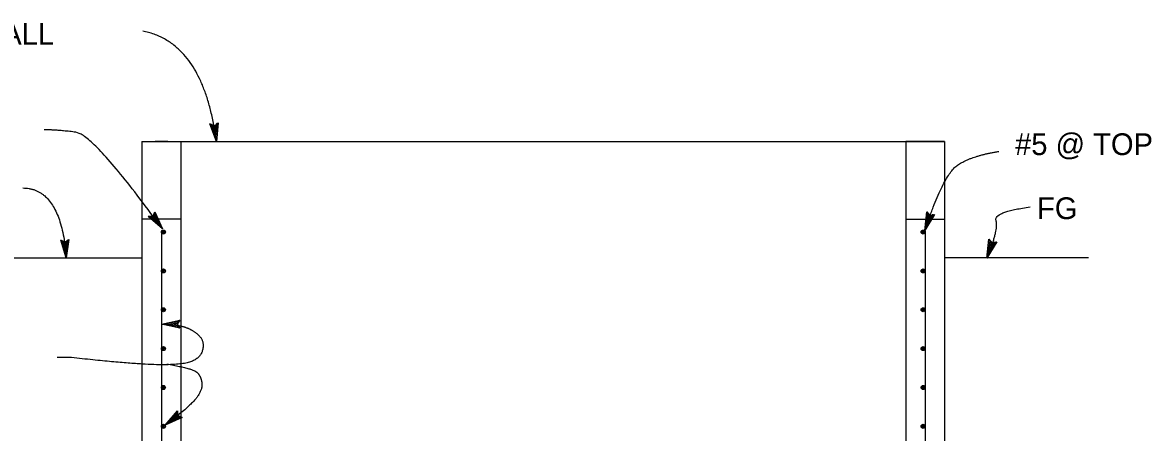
# Model space of a CAD drawing. Extents: x -893 to 867, y -474 to 712.
# Drawn here: x -704.4 to -341.1, y 28.5 to 160.4 of the extents above; entities that cross this region are included whole.
import ezdxf

# ---------------------------------------------------------------- set-up
doc = ezdxf.new("R2010")
doc.units = 0
doc.layers.add('df_DETAIL', color=7, linetype='Continuous')
doc.layers.add('df_DETAIL-anno', color=7, linetype='Continuous')

msp = doc.modelspace()

# ---------------------------------------------------------------- linework, layer by layer
at = {"layer": 'df_DETAIL'}
for p, q in [((-665.95, 122.15), (-665.95, -196.54)), ((-665.95, 122.15), (-407.67, 122.15)), ((-661.75, 122.15), (-657.66, 122.15)), ((-657.66, 122.15), (-661.75, 122.15)), ((-657.66, 122.15), (-661.75, 122.15)), ((-653.46, 122.15), (-653.46, -31.98)), ((-407.67, 122.15), (-420.17, 122.15)), ((-420.17, 122.15), (-420.17, -165.95)), ((-415.97, 122.15), (-411.87, 122.15)), ((-407.67, 122.15), (-407.67, -196.54)), ((-653.46, 97.16), (-665.95, 97.16)), ((-420.17, 97.16), (-407.67, 97.16)), ((-659.71, 92.99), (-659.71, -183.77)), ((-659.06, 93.64), (-659.06, 93.48)), ((-414.58, 93.64), (-414.58, 93.48)), ((-413.92, 92.99), (-413.92, -183.77)), ((-712.2, 84.66), (-665.95, 84.66)), ((-361.42, 84.66), (-407.67, 84.66)), ((-659.06, 81.14), (-659.06, 80.98)), ((-414.58, 81.14), (-414.58, 80.98)), ((-659.06, 68.65), (-659.06, 68.48)), ((-414.58, 68.65), (-414.58, 68.48)), ((-659.06, 56.15), (-659.06, 55.98)), ((-414.58, 56.15), (-414.58, 55.98)), ((-659.06, 43.65), (-659.06, 43.48)), ((-414.58, 43.65), (-414.58, 43.48)), ((-659.06, 31.15), (-659.06, 30.99)), ((-414.58, 31.15), (-414.58, 30.99))]:
    msp.add_line(p, q, dxfattribs=at)
for centre, radius in [((-659.06, 92.99), 0.651), ((-659.06, 92.99), 0.484), ((-659.06, 92.99), 0.242), ((-414.58, 92.99), 0.651), ((-414.58, 92.99), 0.484), ((-414.58, 92.99), 0.242), ((-659.06, 80.49), 0.651), ((-659.06, 80.49), 0.484), ((-659.06, 80.49), 0.242), ((-414.58, 80.49), 0.651), ((-414.58, 80.49), 0.484), ((-414.58, 80.49), 0.242), ((-659.06, 68), 0.651), ((-659.06, 68), 0.484), ((-659.06, 68), 0.242), ((-414.58, 68), 0.651), ((-414.58, 68), 0.484), ((-414.58, 68), 0.242), ((-659.06, 55.5), 0.651), ((-659.06, 55.5), 0.484), ((-659.06, 55.5), 0.242), ((-414.58, 55.5), 0.651), ((-414.58, 55.5), 0.484), ((-414.58, 55.5), 0.242), ((-659.06, 43), 0.651), ((-414.58, 43), 0.651), ((-659.06, 43), 0.484), ((-659.06, 43), 0.242), ((-414.58, 43), 0.484), ((-414.58, 43), 0.242), ((-659.06, 30.5), 0.651), ((-659.06, 30.5), 0.484), ((-659.06, 30.5), 0.242), ((-414.58, 30.5), 0.651), ((-414.58, 30.5), 0.484), ((-414.58, 30.5), 0.242)]:
    msp.add_circle(centre, radius, dxfattribs=at)
at = {"layer": 'df_DETAIL-anno'}
msp.add_line((-688.65, 52.62), (-693.27, 52.62), dxfattribs=at)
for points in [[(-641.45, 128.18), (-642.01, 122.15), (-644.06, 127.84), (-643.69, 127.68), (-642.19, 123.51), (-641.78, 127.92), (-642.09, 127.67), (-642.35, 124.85), (-643.32, 127.51), (-642.94, 127.35), (-642.53, 126.2), (-642.41, 127.42), (-642.66, 127.23), (-644.06, 127.84), (-642.66, 127.23)], [(-661.78, 99.56), (-659.37, 94.02), (-663.91, 98.02), (-663.5, 98.05), (-660.18, 95.12), (-661.94, 99.19), (-662.1, 98.82), (-660.97, 96.21), (-663.09, 98.09), (-662.69, 98.12), (-661.77, 97.31), (-662.26, 98.44), (-662.38, 98.15), (-663.91, 98.02), (-662.38, 98.15)], [(-410.9, 98.67), (-414.06, 93.51), (-413.39, 99.52), (-413.13, 99.21), (-413.62, 94.81), (-411.3, 98.59), (-411.7, 98.5), (-413.18, 96.08), (-412.87, 98.9), (-412.6, 98.59), (-412.74, 97.37), (-412.1, 98.42), (-412.41, 98.35), (-413.39, 99.52), (-412.41, 98.35)], [(-689.43, 90.65), (-690.29, 84.66), (-692.05, 90.44), (-691.69, 90.26), (-690.4, 86.02), (-689.76, 90.41), (-690.1, 90.18), (-690.5, 87.37), (-691.32, 90.08), (-690.96, 89.9), (-690.6, 88.72), (-690.43, 89.94), (-690.69, 89.76), (-692.05, 90.44), (-690.69, 89.76)], [(-689.43, 90.65), (-690.29, 84.66), (-692.05, 90.44), (-691.69, 90.26), (-690.4, 86.02), (-689.76, 90.41), (-690.1, 90.18), (-690.5, 87.37), (-691.32, 90.08), (-690.96, 89.9), (-690.6, 88.72), (-690.43, 89.94), (-690.69, 89.76), (-692.05, 90.44), (-690.69, 89.76)], [(-390.92, 89.82), (-394.08, 84.65), (-393.41, 90.67), (-393.15, 90.35), (-393.64, 85.95), (-391.32, 89.73), (-391.72, 89.65), (-393.2, 87.23), (-392.89, 90.04), (-392.62, 89.73), (-392.76, 88.51), (-392.12, 89.56), (-392.43, 89.5), (-393.41, 90.67), (-392.43, 89.5)], [(-653.8, 62.03), (-659.7, 63.35), (-653.8, 64.66), (-654.01, 64.31), (-658.33, 63.35), (-654.01, 62.38), (-654.21, 62.73), (-656.98, 63.34), (-654.22, 63.96), (-654.43, 63.61), (-655.62, 63.34), (-654.42, 63.08), (-654.59, 63.35), (-653.8, 64.66), (-654.59, 63.35)], [(-652.96, 33.37), (-658.45, 30.84), (-654.55, 35.46), (-654.51, 35.05), (-657.37, 31.67), (-653.34, 33.52), (-653.71, 33.67), (-656.29, 32.48), (-654.46, 34.65), (-654.42, 34.24), (-655.21, 33.31), (-654.09, 33.82), (-654.38, 33.94), (-654.55, 35.46), (-654.38, 33.94)]]:
    msp.add_lwpolyline(points, close=True, dxfattribs=at)
for points in [[(-642.01, 122.15), (-646.08, 153.84), (-665.69, 157.63)], [(-659.37, 94.02), (-681.49, 124.35), (-692.83, 125.86), (-697.46, 125.92)], [(-414.06, 93.51), (-408.11, 110.94), (-399.84, 117.39), (-390.27, 118.94)], [(-704.33, 107.18), (-692.04, 107.18), (-690.29, 84.66)], [(-394.08, 84.65), (-390.17, 93.92), (-392.05, 99.47), (-380.2, 101.07)], [(-659.7, 63.35), (-655.09, 63.35), (-649.62, 61.63), (-645.71, 57.88), (-647.2, 52.17), (-654.31, 50.06), (-671.19, 50.69), (-688.65, 52.62)], [(-657.99, 50.55), (-649.31, 49.12), (-646.81, 46.31), (-646.5, 42.09), (-650.56, 36.85), (-658.45, 30.84)]]:
    msp.add_open_spline(points, degree=2, dxfattribs=at)

# ---------------------------------------------------------------- texts
for s, height, p in [('TOP OF INLET WALL', 6.9987, (-786.27, 153.3)), ('#5 @ TOP', 7, (-384.99, 117.77)), ('FG', 6.999, (-377.94, 97.17))]:
    msp.add_text(s, height=height, dxfattribs=at).set_placement(p)

doc.saveas('drawing.dxf')
